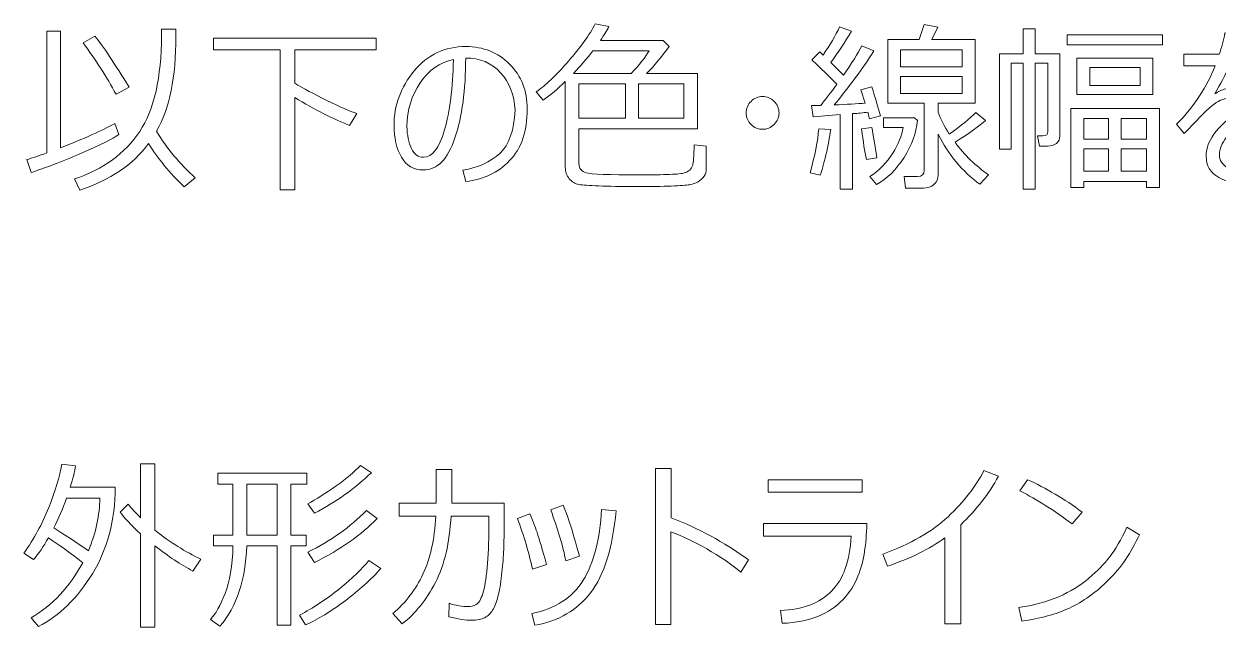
# Model space of a CAD drawing. Extents: x 0 to 812, y 0 to 300.
# Drawn here: x 605.05 to 637.84, y 261.74 to 278.29 of the extents above; entities that cross this region are included whole.
import ezdxf

# ---------------------------------------------------------------- set-up
doc = ezdxf.new("R2010")
doc.units = 0
doc.header["$MEASUREMENT"] = 0
doc.layers.add('TEMPLATE', color=216, linetype='CONTINUOUS', true_color=0x4c004c)

# ---------------------------------------------------------------- blocks, each defined once
blk = doc.blocks.new('block 3')
at = {"layer": 'TEMPLATE', "color": 214, "lineweight": 9, "true_color": 0x7f007f}
for points in [[(633.689, -22.28), (633.689, -22.007), (636.311, -22.007), (636.311, -22.28), (633.689, -22.28)], [(629.114, -22.888), (630.81, -22.888), (630.81, -22.415), (629.114, -22.415), (629.114, -22.888)], [(633.955, -23.648), (633.955, -22.649), (636.04, -22.649), (636.04, -23.648), (633.955, -23.648)], [(635.693, -22.903), (634.316, -22.903), (634.316, -23.399), (635.693, -23.399), (635.693, -22.903)], [(630.81, -23.149), (629.114, -23.149), (629.114, -23.613), (630.81, -23.613), (630.81, -23.149)], [(621.567, -24.292), (621.567, -23.35), (620.29, -23.35), (620.29, -24.292), (621.567, -24.292)], [(621.924, -23.35), (621.924, -24.292), (623.164, -24.292), (623.164, -23.35), (621.924, -23.35)], [(635.866, -26.03), (634.153, -26.03), (634.153, -26.194), (633.796, -26.194), (633.796, -24.031), (636.23, -24.031), (636.23, -26.194), (635.866, -26.194), (635.866, -26.03)], [(634.826, -24.302), (634.153, -24.302), (634.153, -24.866), (634.826, -24.866), (634.826, -24.302)], [(635.866, -24.866), (635.866, -24.302), (635.178, -24.302), (635.178, -24.866), (635.866, -24.866)], [(634.153, -25.75), (634.826, -25.75), (634.826, -25.132), (634.153, -25.132), (634.153, -25.75)], [(635.178, -25.75), (635.866, -25.75), (635.866, -25.132), (635.178, -25.132), (635.178, -25.75)]]:
    blk.add_lwpolyline(points, dxfattribs=at)
at = {"layer": 'TEMPLATE', "color": 5, "lineweight": 9, "true_color": 0x0000ff}
for points in [[(611.174, -34.337), (611.174, -35.735), (612, -35.735), (612, -34.337), (611.174, -34.337)], [(628.064, -34.556), (625.483, -34.556), (625.483, -34.214), (628.064, -34.214), (628.064, -34.556)]]:
    blk.add_lwpolyline(points, dxfattribs=at)
at = {"layer": 'TEMPLATE', "color": 214, "lineweight": 9, "true_color": 0x7f007f}
for points, knots in [([(605.252, -25.784), (605.252, -25.784), (605.134, -25.432), (605.134, -25.432), (605.283, -25.388), (605.465, -25.327), (605.681, -25.249), (605.681, -25.249), (605.681, -21.904), (605.681, -21.904), (605.681, -21.904), (606.057, -21.904), (606.057, -21.904), (606.057, -21.904), (606.057, -25.108), (606.057, -25.108), (606.695, -24.859), (607.193, -24.636), (607.552, -24.439), (607.552, -24.439), (607.654, -24.744), (607.654, -24.744), (607.498, -24.856), (607.149, -25.029), (606.608, -25.264), (606.067, -25.498), (605.614, -25.671), (605.252, -25.784)], [0, 0, 0, 0, 1, 1, 1, 2, 2, 2, 3, 3, 3, 4, 4, 4, 5, 5, 5, 6, 6, 6, 7, 7, 7, 8, 8, 8, 9, 9, 9, 9]), ([(609.448, -26.182), (609.048, -25.789), (608.723, -25.392), (608.474, -24.99), (608.043, -25.573), (607.415, -25.998), (606.589, -26.265), (606.589, -26.265), (606.44, -25.962), (606.44, -25.962), (607.235, -25.697), (607.831, -25.263), (608.23, -24.661), (608.629, -24.059), (608.828, -23.18), (608.828, -22.024), (608.828, -22.024), (608.828, -21.853), (608.828, -21.853), (608.828, -21.853), (609.226, -21.853), (609.226, -21.853), (609.226, -21.853), (609.226, -22.046), (609.226, -22.046), (609.226, -23.163), (609.048, -24.031), (608.692, -24.651), (608.976, -25.125), (609.331, -25.55), (609.756, -25.928), (609.756, -25.928), (609.448, -26.182), (609.448, -26.182)], [0, 0, 0, 0, 1, 1, 1, 2, 2, 2, 3, 3, 3, 4, 4, 4, 5, 5, 5, 6, 6, 6, 7, 7, 7, 8, 8, 8, 9, 9, 9, 10, 10, 10, 11, 11, 11, 11]), ([(619.915, -23.291), (619.706, -23.491), (619.504, -23.662), (619.307, -23.804), (619.307, -23.804), (619.114, -23.574), (619.114, -23.574), (619.369, -23.395), (619.665, -23.115), (620, -22.732), (620.335, -22.35), (620.58, -22.008), (620.735, -21.707), (620.735, -21.707), (621.113, -21.777), (621.113, -21.777), (621.053, -21.891), (620.975, -22.019), (620.879, -22.161), (620.879, -22.161), (622.602, -22.161), (622.602, -22.161), (622.602, -22.161), (622.766, -22.324), (622.766, -22.324), (622.563, -22.608), (622.357, -22.854), (622.148, -23.064), (622.148, -23.064), (623.54, -23.064), (623.54, -23.064), (623.54, -23.064), (623.54, -24.583), (623.54, -24.583), (623.54, -24.583), (620.29, -24.583), (620.29, -24.583), (620.29, -24.583), (620.29, -25.537), (620.29, -25.537), (620.29, -25.671), (620.356, -25.756), (620.488, -25.794), (620.62, -25.831), (621.109, -25.85), (621.955, -25.85), (622.296, -25.85), (622.57, -25.846), (622.778, -25.838), (622.987, -25.829), (623.121, -25.816), (623.181, -25.797), (623.241, -25.779), (623.29, -25.752), (623.329, -25.717), (623.367, -25.682), (623.395, -25.636), (623.412, -25.579), (623.429, -25.522), (623.443, -25.338), (623.454, -25.027), (623.454, -25.027), (623.784, -25.064), (623.784, -25.064), (623.784, -25.064), (623.784, -25.684), (623.784, -25.684), (623.784, -25.759), (623.764, -25.827), (623.724, -25.888), (623.684, -25.949), (623.631, -25.999), (623.563, -26.039), (623.495, -26.079), (623.417, -26.106), (623.328, -26.121), (623.238, -26.135), (623.07, -26.147), (622.825, -26.156), (622.579, -26.165), (622.262, -26.17), (621.875, -26.17), (621.444, -26.17), (621.096, -26.164), (620.831, -26.154), (620.567, -26.143), (620.385, -26.13), (620.284, -26.113), (620.184, -26.097), (620.098, -26.044), (620.024, -25.955), (619.951, -25.865), (619.915, -25.76), (619.915, -25.64), (619.915, -25.64), (619.915, -23.291), (619.915, -23.291)], [0, 0, 0, 0, 1, 1, 1, 2, 2, 2, 3, 3, 3, 4, 4, 4, 5, 5, 5, 6, 6, 6, 7, 7, 7, 8, 8, 8, 9, 9, 9, 10, 10, 10, 11, 11, 11, 12, 12, 12, 13, 13, 13, 14, 14, 14, 15, 15, 15, 16, 16, 16, 17, 17, 17, 18, 18, 18, 19, 19, 19, 20, 20, 20, 21, 21, 21, 22, 22, 22, 23, 23, 23, 24, 24, 24, 25, 25, 25, 26, 26, 26, 27, 27, 27, 28, 28, 28, 29, 29, 29, 30, 30, 30, 31, 31, 31, 32, 32, 32, 32]), ([(627.456, -26.245), (627.456, -26.245), (627.456, -24.197), (627.456, -24.197), (627.456, -24.197), (626.716, -24.256), (626.716, -24.256), (626.716, -24.256), (626.67, -23.95), (626.67, -23.95), (626.67, -23.95), (626.928, -23.943), (626.928, -23.943), (627.052, -23.79), (627.2, -23.596), (627.37, -23.362), (627.291, -23.281), (627.062, -23.057), (626.685, -22.691), (626.685, -22.691), (626.899, -22.476), (626.899, -22.476), (626.899, -22.476), (626.989, -22.561), (626.989, -22.561), (627.185, -22.283), (627.336, -22.025), (627.444, -21.787), (627.444, -21.787), (627.771, -21.904), (627.771, -21.904), (627.595, -22.206), (627.405, -22.493), (627.2, -22.766), (627.2, -22.766), (627.549, -23.115), (627.549, -23.115), (627.783, -22.78), (627.951, -22.511), (628.052, -22.307), (628.052, -22.307), (628.384, -22.446), (628.384, -22.446), (628.079, -22.928), (627.717, -23.423), (627.297, -23.931), (627.645, -23.916), (627.928, -23.9), (628.144, -23.882), (628.144, -23.882), (628.032, -23.516), (628.032, -23.516), (628.032, -23.516), (628.328, -23.435), (628.328, -23.435), (628.422, -23.728), (628.502, -23.994), (628.567, -24.231), (628.567, -24.231), (628.267, -24.312), (628.267, -24.312), (628.26, -24.281), (628.244, -24.221), (628.218, -24.131), (628.092, -24.146), (627.954, -24.159), (627.803, -24.17), (627.803, -24.17), (627.803, -26.245), (627.803, -26.245), (627.803, -26.245), (627.456, -26.245), (627.456, -26.245)], [0, 0, 0, 0, 1, 1, 1, 2, 2, 2, 3, 3, 3, 4, 4, 4, 5, 5, 5, 6, 6, 6, 7, 7, 7, 8, 8, 8, 9, 9, 9, 10, 10, 10, 11, 11, 11, 12, 12, 12, 13, 13, 13, 14, 14, 14, 15, 15, 15, 16, 16, 16, 17, 17, 17, 18, 18, 18, 19, 19, 19, 20, 20, 20, 21, 21, 21, 22, 22, 22, 23, 23, 23, 24, 24, 24, 24]), ([(629.751, -26.214), (629.751, -26.214), (629.255, -26.214), (629.255, -26.214), (629.255, -26.214), (629.219, -25.894), (629.219, -25.894), (629.219, -25.894), (629.587, -25.894), (629.587, -25.894), (629.709, -25.894), (629.77, -25.839), (629.77, -25.73), (629.77, -25.73), (629.77, -23.879), (629.77, -23.879), (629.77, -23.879), (628.772, -23.879), (628.772, -23.879), (628.772, -23.879), (628.772, -22.139), (628.772, -22.139), (628.772, -22.139), (629.631, -22.139), (629.631, -22.139), (629.631, -22.139), (629.77, -21.721), (629.77, -21.721), (629.77, -21.721), (630.141, -21.797), (630.141, -21.797), (630.141, -21.797), (629.973, -22.139), (629.973, -22.139), (629.973, -22.139), (631.167, -22.139), (631.167, -22.139), (631.167, -22.139), (631.167, -23.879), (631.167, -23.879), (631.167, -23.879), (630.149, -23.879), (630.149, -23.879), (630.149, -23.879), (630.149, -24.133), (630.149, -24.133), (630.214, -24.321), (630.316, -24.52), (630.454, -24.732), (630.778, -24.504), (631.023, -24.306), (631.189, -24.138), (631.189, -24.138), (631.448, -24.358), (631.448, -24.358), (631.288, -24.504), (631.01, -24.704), (630.613, -24.956), (630.878, -25.308), (631.186, -25.606), (631.536, -25.852), (631.536, -25.852), (631.296, -26.106), (631.296, -26.106), (630.808, -25.75), (630.426, -25.291), (630.149, -24.729), (630.149, -24.729), (630.149, -25.857), (630.149, -25.857), (630.149, -25.961), (630.11, -26.047), (630.034, -26.113), (629.957, -26.18), (629.863, -26.214), (629.751, -26.214)], [0, 0, 0, 0, 1, 1, 1, 2, 2, 2, 3, 3, 3, 4, 4, 4, 5, 5, 5, 6, 6, 6, 7, 7, 7, 8, 8, 8, 9, 9, 9, 10, 10, 10, 11, 11, 11, 12, 12, 12, 13, 13, 13, 14, 14, 14, 15, 15, 15, 16, 16, 16, 17, 17, 17, 18, 18, 18, 19, 19, 19, 20, 20, 20, 21, 21, 21, 22, 22, 22, 23, 23, 23, 24, 24, 24, 25, 25, 25, 25]), ([(632.48, -26.238), (632.48, -26.238), (632.48, -22.781), (632.48, -22.781), (632.48, -22.781), (632.153, -22.781), (632.153, -22.781), (632.153, -22.781), (632.153, -25.147), (632.153, -25.147), (632.153, -25.147), (631.833, -25.147), (631.833, -25.147), (631.833, -25.147), (631.833, -22.527), (631.833, -22.527), (631.833, -22.527), (632.48, -22.527), (632.48, -22.527), (632.48, -22.527), (632.48, -21.838), (632.48, -21.838), (632.48, -21.838), (632.817, -21.838), (632.817, -21.838), (632.817, -21.838), (632.817, -22.527), (632.817, -22.527), (632.817, -22.527), (633.491, -22.527), (633.491, -22.527), (633.491, -22.527), (633.491, -24.785), (633.491, -24.785), (633.491, -24.868), (633.46, -24.935), (633.397, -24.986), (633.334, -25.036), (633.253, -25.061), (633.154, -25.061), (633.154, -25.061), (632.93, -25.061), (632.93, -25.061), (632.93, -25.061), (632.873, -24.78), (632.873, -24.78), (632.873, -24.78), (633.027, -24.78), (633.027, -24.78), (633.118, -24.78), (633.164, -24.741), (633.164, -24.663), (633.164, -24.663), (633.164, -22.781), (633.164, -22.781), (633.164, -22.781), (632.817, -22.781), (632.817, -22.781), (632.817, -22.781), (632.817, -26.238), (632.817, -26.238), (632.817, -26.238), (632.48, -26.238), (632.48, -26.238)], [0, 0, 0, 0, 1, 1, 1, 2, 2, 2, 3, 3, 3, 4, 4, 4, 5, 5, 5, 6, 6, 6, 7, 7, 7, 8, 8, 8, 9, 9, 9, 10, 10, 10, 11, 11, 11, 12, 12, 12, 13, 13, 13, 14, 14, 14, 15, 15, 15, 16, 16, 16, 17, 17, 17, 18, 18, 18, 19, 19, 19, 20, 20, 20, 21, 21, 21, 21]), ([(639.021, -25.315), (639.021, -25.315), (638.659, -25.315), (638.659, -25.315), (638.659, -25.315), (638.659, -24.514), (638.659, -24.514), (638.659, -24.436), (638.657, -24.364), (638.652, -24.297), (638.131, -24.657), (637.871, -24.99), (637.871, -25.296), (637.871, -25.449), (637.95, -25.57), (638.11, -25.661), (638.269, -25.751), (638.513, -25.796), (638.84, -25.796), (639.235, -25.796), (639.624, -25.766), (640.004, -25.706), (640.004, -25.706), (640.029, -26.06), (640.029, -26.06), (639.642, -26.105), (639.316, -26.128), (639.052, -26.128), (638.481, -26.128), (638.081, -26.06), (637.851, -25.923), (637.622, -25.786), (637.507, -25.591), (637.507, -25.337), (637.505, -25.106), (637.598, -24.878), (637.784, -24.652), (637.97, -24.427), (638.247, -24.195), (638.613, -23.958), (638.566, -23.805), (638.467, -23.728), (638.318, -23.728), (638.122, -23.728), (637.961, -23.764), (637.833, -23.834), (637.705, -23.905), (637.507, -24.083), (637.238, -24.368), (637.238, -24.368), (636.907, -24.71), (636.907, -24.71), (636.907, -24.71), (636.696, -24.461), (636.696, -24.461), (637.188, -23.959), (637.539, -23.425), (637.751, -22.859), (637.751, -22.859), (636.892, -22.859), (636.892, -22.859), (636.892, -22.859), (636.892, -22.542), (636.892, -22.542), (636.892, -22.542), (637.866, -22.542), (637.866, -22.542), (637.934, -22.348), (637.986, -22.153), (638.02, -21.956), (638.02, -21.956), (638.415, -21.99), (638.415, -21.99), (638.378, -22.177), (638.326, -22.361), (638.259, -22.542), (638.259, -22.542), (639.609, -22.542), (639.609, -22.542), (639.609, -22.542), (639.609, -22.859), (639.609, -22.859), (639.609, -22.859), (638.144, -22.859), (638.144, -22.859), (638.037, -23.103), (637.902, -23.359), (637.741, -23.626), (637.839, -23.564), (637.94, -23.518), (638.044, -23.489), (638.148, -23.46), (638.251, -23.445), (638.352, -23.445), (638.667, -23.445), (638.859, -23.566), (638.925, -23.809), (638.925, -23.809), (639.973, -23.245), (639.973, -23.245), (639.973, -23.245), (640.134, -23.574), (640.134, -23.574), (639.86, -23.685), (639.481, -23.868), (638.996, -24.124), (639.012, -24.239), (639.021, -24.39), (639.021, -24.575), (639.021, -24.575), (639.021, -25.315), (639.021, -25.315)], [0, 0, 0, 0, 1, 1, 1, 2, 2, 2, 3, 3, 3, 4, 4, 4, 5, 5, 5, 6, 6, 6, 7, 7, 7, 8, 8, 8, 9, 9, 9, 10, 10, 10, 11, 11, 11, 12, 12, 12, 13, 13, 13, 14, 14, 14, 15, 15, 15, 16, 16, 16, 17, 17, 17, 18, 18, 18, 19, 19, 19, 20, 20, 20, 21, 21, 21, 22, 22, 22, 23, 23, 23, 24, 24, 24, 25, 25, 25, 26, 26, 26, 27, 27, 27, 28, 28, 28, 29, 29, 29, 30, 30, 30, 31, 31, 31, 32, 32, 32, 33, 33, 33, 34, 34, 34, 35, 35, 35, 36, 36, 36, 37, 37, 37, 37]), ([(607.583, -23.638), (607.323, -23.161), (607.02, -22.691), (606.675, -22.229), (606.675, -22.229), (607.002, -22.041), (607.002, -22.041), (607.22, -22.316), (607.534, -22.783), (607.944, -23.443), (607.944, -23.443), (607.583, -23.638), (607.583, -23.638)], [0, 0, 0, 0, 1, 1, 1, 2, 2, 2, 3, 3, 3, 4, 4, 4, 4]), ([(612.087, -26.262), (612.087, -26.262), (612.087, -22.422), (612.087, -22.422), (612.087, -22.422), (610.261, -22.422), (610.261, -22.422), (610.261, -22.422), (610.261, -22.1), (610.261, -22.1), (610.261, -22.1), (614.719, -22.1), (614.719, -22.1), (614.719, -22.1), (614.719, -22.422), (614.719, -22.422), (614.719, -22.422), (612.485, -22.422), (612.485, -22.422), (612.485, -22.422), (612.485, -23.33), (612.485, -23.33), (612.721, -23.475), (613.017, -23.635), (613.372, -23.809), (613.726, -23.983), (613.999, -24.103), (614.19, -24.17), (614.19, -24.17), (613.994, -24.497), (613.994, -24.497), (613.55, -24.318), (613.047, -24.062), (612.485, -23.728), (612.485, -23.728), (612.485, -26.262), (612.485, -26.262), (612.485, -26.262), (612.087, -26.262), (612.087, -26.262)], [0, 0, 0, 0, 1, 1, 1, 2, 2, 2, 3, 3, 3, 4, 4, 4, 5, 5, 5, 6, 6, 6, 7, 7, 7, 8, 8, 8, 9, 9, 9, 10, 10, 10, 11, 11, 11, 12, 12, 12, 13, 13, 13, 13]), ([(617.182, -26.03), (617.182, -26.03), (617.102, -25.718), (617.102, -25.718), (617.519, -25.651), (617.856, -25.498), (618.115, -25.259), (618.374, -25.02), (618.514, -24.624), (618.535, -24.072), (618.519, -23.659), (618.386, -23.317), (618.137, -23.046), (617.888, -22.775), (617.569, -22.641), (617.18, -22.644), (617.18, -23.52), (617.082, -24.251), (616.886, -24.837), (616.69, -25.423), (616.401, -25.715), (616.02, -25.715), (615.752, -25.715), (615.55, -25.598), (615.415, -25.363), (615.28, -25.127), (615.212, -24.841), (615.212, -24.502), (615.212, -23.944), (615.397, -23.442), (615.766, -22.997), (616.136, -22.552), (616.609, -22.329), (617.185, -22.329), (617.665, -22.329), (618.066, -22.49), (618.387, -22.813), (618.709, -23.135), (618.869, -23.544), (618.869, -24.041), (618.869, -24.653), (618.709, -25.125), (618.387, -25.457), (618.066, -25.789), (617.664, -25.98), (617.182, -26.03)], [0, 0, 0, 0, 1, 1, 1, 2, 2, 2, 3, 3, 3, 4, 4, 4, 5, 5, 5, 6, 6, 6, 7, 7, 7, 8, 8, 8, 9, 9, 9, 10, 10, 10, 11, 11, 11, 12, 12, 12, 13, 13, 13, 14, 14, 14, 15, 15, 15, 15]), ([(620.674, -22.442), (620.508, -22.656), (620.329, -22.864), (620.139, -23.064), (620.139, -23.064), (621.724, -23.064), (621.724, -23.064), (621.953, -22.825), (622.117, -22.619), (622.214, -22.446), (622.214, -22.446), (620.674, -22.442), (620.674, -22.442)], [0, 0, 0, 0, 1, 1, 1, 2, 2, 2, 3, 3, 3, 4, 4, 4, 4]), ([(616.843, -22.686), (616.47, -22.761), (616.166, -22.973), (615.93, -23.324), (615.694, -23.675), (615.573, -24.074), (615.566, -24.522), (615.573, -24.759), (615.615, -24.961), (615.693, -25.126), (615.771, -25.291), (615.88, -25.37), (616.02, -25.364), (616.261, -25.37), (616.454, -25.121), (616.6, -24.616), (616.746, -24.11), (616.827, -23.467), (616.843, -22.686)], [0, 0, 0, 0, 1, 1, 1, 2, 2, 2, 3, 3, 3, 4, 4, 4, 5, 5, 5, 6, 6, 6, 6]), ([(624.882, -24.15), (624.882, -24.027), (624.927, -23.921), (625.014, -23.833), (625.102, -23.745), (625.208, -23.701), (625.332, -23.701), (625.455, -23.701), (625.561, -23.745), (625.649, -23.833), (625.737, -23.921), (625.781, -24.027), (625.781, -24.15), (625.781, -24.274), (625.737, -24.38), (625.649, -24.468), (625.561, -24.556), (625.455, -24.6), (625.332, -24.6), (625.208, -24.6), (625.102, -24.556), (625.014, -24.468), (624.927, -24.38), (624.882, -24.274), (624.882, -24.15)], [0, 0, 0, 0, 1, 1, 1, 2, 2, 2, 3, 3, 3, 4, 4, 4, 5, 5, 5, 6, 6, 6, 7, 7, 7, 8, 8, 8, 8]), ([(626.909, -25.857), (626.909, -25.857), (626.633, -25.791), (626.633, -25.791), (626.767, -25.327), (626.846, -24.924), (626.872, -24.583), (626.872, -24.583), (627.2, -24.607), (627.2, -24.607), (627.172, -24.812), (627.128, -25.043), (627.068, -25.3), (627.007, -25.558), (626.955, -25.743), (626.909, -25.857)], [0, 0, 0, 0, 1, 1, 1, 2, 2, 2, 3, 3, 3, 4, 4, 4, 5, 5, 5, 5]), ([(628.179, -25.425), (628.136, -25.218), (628.092, -24.939), (628.047, -24.587), (628.047, -24.587), (628.332, -24.546), (628.332, -24.546), (628.365, -24.758), (628.411, -25.035), (628.469, -25.379), (628.469, -25.379), (628.179, -25.425), (628.179, -25.425)], [0, 0, 0, 0, 1, 1, 1, 2, 2, 2, 3, 3, 3, 4, 4, 4, 4]), ([(628.459, -26.113), (628.459, -26.113), (628.276, -25.899), (628.276, -25.899), (628.54, -25.72), (628.75, -25.506), (628.905, -25.257), (629.06, -25.007), (629.155, -24.771), (629.19, -24.546), (629.19, -24.546), (628.647, -24.546), (628.647, -24.546), (628.647, -24.546), (628.647, -24.282), (628.647, -24.282), (628.647, -24.282), (629.504, -24.282), (629.504, -24.282), (629.504, -24.282), (629.582, -24.358), (629.582, -24.358), (629.548, -24.698), (629.425, -25.036), (629.213, -25.371), (629, -25.707), (628.749, -25.954), (628.459, -26.113)], [0, 0, 0, 0, 1, 1, 1, 2, 2, 2, 3, 3, 3, 4, 4, 4, 5, 5, 5, 6, 6, 6, 7, 7, 7, 8, 8, 8, 9, 9, 9, 9])]:
    blk.add_open_spline(points, degree=3, knots=knots, dxfattribs=at)
at = {"layer": 'TEMPLATE', "color": 5, "lineweight": 9, "true_color": 0x0000ff}
for points, knots in [([(605.449, -38.245), (605.449, -38.245), (605.247, -38.004), (605.247, -38.004), (605.833, -37.668), (606.306, -37.164), (606.668, -36.492), (606.313, -36.216), (605.998, -35.988), (605.725, -35.811), (605.592, -36.044), (605.454, -36.243), (605.313, -36.409), (605.313, -36.409), (605.051, -36.229), (605.051, -36.229), (605.328, -35.843), (605.555, -35.425), (605.734, -34.976), (605.912, -34.527), (606.032, -34.132), (606.094, -33.792), (606.094, -33.792), (606.47, -33.834), (606.47, -33.834), (606.449, -33.985), (606.401, -34.18), (606.326, -34.42), (606.326, -34.42), (607.561, -34.42), (607.561, -34.42), (607.555, -35.331), (607.345, -36.123), (606.932, -36.796), (606.52, -37.469), (606.025, -37.952), (605.449, -38.245)], [0, 0, 0, 0, 1, 1, 1, 2, 2, 2, 3, 3, 3, 4, 4, 4, 5, 5, 5, 6, 6, 6, 7, 7, 7, 8, 8, 8, 9, 9, 9, 10, 10, 10, 11, 11, 11, 12, 12, 12, 12]), ([(608.254, -38.26), (608.254, -38.26), (608.254, -35.699), (608.254, -35.699), (607.981, -35.451), (607.795, -35.253), (607.696, -35.103), (607.696, -35.103), (607.913, -34.883), (607.913, -34.883), (608.014, -35.009), (608.128, -35.133), (608.254, -35.257), (608.254, -35.257), (608.254, -33.782), (608.254, -33.782), (608.254, -33.782), (608.647, -33.782), (608.647, -33.782), (608.647, -33.782), (608.647, -35.599), (608.647, -35.599), (609.066, -35.931), (609.487, -36.197), (609.912, -36.397), (609.912, -36.397), (609.692, -36.724), (609.692, -36.724), (609.359, -36.547), (609.011, -36.315), (608.647, -36.028), (608.647, -36.028), (608.647, -38.26), (608.647, -38.26), (608.647, -38.26), (608.254, -38.26), (608.254, -38.26)], [0, 0, 0, 0, 1, 1, 1, 2, 2, 2, 3, 3, 3, 4, 4, 4, 5, 5, 5, 6, 6, 6, 7, 7, 7, 8, 8, 8, 9, 9, 9, 10, 10, 10, 11, 11, 11, 12, 12, 12, 12]), ([(610.434, -38.238), (610.434, -38.238), (610.173, -38.05), (610.173, -38.05), (610.31, -37.903), (610.444, -37.667), (610.575, -37.341), (610.706, -37.014), (610.778, -36.578), (610.791, -36.031), (610.791, -36.031), (610.261, -36.031), (610.261, -36.031), (610.261, -36.031), (610.261, -35.735), (610.261, -35.735), (610.261, -35.735), (610.791, -35.735), (610.791, -35.735), (610.791, -35.735), (610.791, -34.337), (610.791, -34.337), (610.791, -34.337), (610.378, -34.337), (610.378, -34.337), (610.378, -34.337), (610.378, -34.036), (610.378, -34.036), (610.378, -34.036), (612.822, -34.036), (612.822, -34.036), (612.822, -34.036), (612.822, -34.337), (612.822, -34.337), (612.822, -34.337), (612.383, -34.337), (612.383, -34.337), (612.383, -34.337), (612.383, -35.735), (612.383, -35.735), (612.383, -35.735), (612.8, -35.735), (612.8, -35.735), (612.8, -35.735), (612.8, -36.031), (612.8, -36.031), (612.8, -36.031), (612.383, -36.031), (612.383, -36.031), (612.383, -36.031), (612.383, -38.209), (612.383, -38.209), (612.383, -38.209), (612, -38.209), (612, -38.209), (612, -38.209), (612, -36.031), (612, -36.031), (612, -36.031), (611.169, -36.031), (611.169, -36.031), (611.14, -36.955), (610.895, -37.691), (610.434, -38.238)], [0, 0, 0, 0, 1, 1, 1, 2, 2, 2, 3, 3, 3, 4, 4, 4, 5, 5, 5, 6, 6, 6, 7, 7, 7, 8, 8, 8, 9, 9, 9, 10, 10, 10, 11, 11, 11, 12, 12, 12, 13, 13, 13, 14, 14, 14, 15, 15, 15, 16, 16, 16, 17, 17, 17, 18, 18, 18, 19, 19, 19, 20, 20, 20, 21, 21, 21, 21]), ([(613.03, -35.132), (613.03, -35.132), (612.842, -34.879), (612.842, -34.879), (613.08, -34.752), (613.341, -34.586), (613.626, -34.383), (613.91, -34.179), (614.132, -33.994), (614.289, -33.826), (614.289, -33.826), (614.59, -34.022), (614.59, -34.022), (614.144, -34.456), (613.624, -34.826), (613.03, -35.132)], [0, 0, 0, 0, 1, 1, 1, 2, 2, 2, 3, 3, 3, 4, 4, 4, 5, 5, 5, 5]), ([(616.797, -33.931), (616.797, -33.931), (616.797, -34.861), (616.797, -34.861), (616.797, -34.861), (618.237, -34.861), (618.237, -34.861), (618.237, -34.861), (618.237, -35.049), (618.237, -35.049), (618.237, -35.616), (618.231, -36), (618.22, -36.201), (618.209, -36.402), (618.191, -36.614), (618.166, -36.839), (618.142, -37.064), (618.109, -37.257), (618.066, -37.419), (618.024, -37.581), (617.975, -37.707), (617.919, -37.796), (617.862, -37.886), (617.79, -37.954), (617.703, -38.001), (617.615, -38.048), (617.494, -38.072), (617.341, -38.072), (617.177, -38.072), (616.968, -38.04), (616.716, -37.977), (616.716, -37.977), (616.723, -37.606), (616.723, -37.606), (616.912, -37.666), (617.088, -37.696), (617.251, -37.696), (617.326, -37.696), (617.398, -37.677), (617.467, -37.64), (617.536, -37.602), (617.597, -37.503), (617.649, -37.342), (617.701, -37.181), (617.741, -36.943), (617.771, -36.628), (617.8, -36.313), (617.815, -35.945), (617.815, -35.523), (617.815, -35.523), (617.812, -35.211), (617.812, -35.211), (617.812, -35.211), (616.777, -35.211), (616.777, -35.211), (616.74, -35.95), (616.597, -36.557), (616.35, -37.033), (616.103, -37.509), (615.798, -37.888), (615.437, -38.17), (615.437, -38.17), (615.176, -37.891), (615.176, -37.891), (615.532, -37.588), (615.809, -37.228), (616.008, -36.808), (616.207, -36.389), (616.324, -35.857), (616.36, -35.211), (616.36, -35.211), (615.356, -35.211), (615.356, -35.211), (615.356, -35.211), (615.356, -34.861), (615.356, -34.861), (615.356, -34.861), (616.367, -34.861), (616.367, -34.861), (616.367, -34.861), (616.367, -33.931), (616.367, -33.931), (616.367, -33.931), (616.797, -33.931), (616.797, -33.931)], [0, 0, 0, 0, 1, 1, 1, 2, 2, 2, 3, 3, 3, 4, 4, 4, 5, 5, 5, 6, 6, 6, 7, 7, 7, 8, 8, 8, 9, 9, 9, 10, 10, 10, 11, 11, 11, 12, 12, 12, 13, 13, 13, 14, 14, 14, 15, 15, 15, 16, 16, 16, 17, 17, 17, 18, 18, 18, 19, 19, 19, 20, 20, 20, 21, 21, 21, 22, 22, 22, 23, 23, 23, 24, 24, 24, 25, 25, 25, 26, 26, 26, 27, 27, 27, 28, 28, 28, 28]), ([(624.941, -36.417), (624.941, -36.417), (624.736, -36.756), (624.736, -36.756), (624.466, -36.53), (624.154, -36.316), (623.8, -36.114), (623.446, -35.912), (623.117, -35.756), (622.813, -35.645), (622.813, -35.645), (622.813, -38.187), (622.813, -38.187), (622.813, -38.187), (622.39, -38.187), (622.39, -38.187), (622.39, -38.187), (622.39, -33.912), (622.39, -33.912), (622.39, -33.912), (622.817, -33.912), (622.817, -33.912), (622.817, -33.912), (622.817, -35.262), (622.817, -35.262), (623.556, -35.54), (624.264, -35.925), (624.941, -36.417)], [0, 0, 0, 0, 1, 1, 1, 2, 2, 2, 3, 3, 3, 4, 4, 4, 5, 5, 5, 6, 6, 6, 7, 7, 7, 8, 8, 8, 9, 9, 9, 9]), ([(630.771, -38.17), (630.771, -38.17), (630.337, -38.17), (630.337, -38.17), (630.337, -38.17), (630.337, -35.811), (630.337, -35.811), (629.914, -36.114), (629.388, -36.374), (628.76, -36.59), (628.76, -36.59), (628.63, -36.256), (628.63, -36.256), (629.387, -35.984), (629.984, -35.643), (630.421, -35.232), (630.858, -34.822), (631.187, -34.398), (631.406, -33.961), (631.406, -33.961), (631.807, -34.117), (631.807, -34.117), (631.54, -34.605), (631.195, -35.049), (630.771, -35.45), (630.771, -35.45), (630.771, -38.17), (630.771, -38.17)], [0, 0, 0, 0, 1, 1, 1, 2, 2, 2, 3, 3, 3, 4, 4, 4, 5, 5, 5, 6, 6, 6, 7, 7, 7, 8, 8, 8, 9, 9, 9, 9]), ([(634.106, -35.106), (634.106, -35.106), (633.83, -35.425), (633.83, -35.425), (633.35, -35.067), (632.871, -34.765), (632.392, -34.52), (632.392, -34.52), (632.603, -34.214), (632.603, -34.214), (633.11, -34.442), (633.612, -34.739), (634.106, -35.106)], [0, 0, 0, 0, 1, 1, 1, 2, 2, 2, 3, 3, 3, 4, 4, 4, 4]), ([(606.824, -36.165), (607.031, -35.659), (607.134, -35.179), (607.134, -34.725), (607.134, -34.725), (606.223, -34.725), (606.223, -34.725), (606.119, -35.011), (606.002, -35.283), (605.872, -35.54), (606.161, -35.718), (606.479, -35.926), (606.824, -36.165)], [0, 0, 0, 0, 1, 1, 1, 2, 2, 2, 3, 3, 3, 4, 4, 4, 4]), ([(613.03, -36.485), (613.03, -36.485), (612.851, -36.199), (612.851, -36.199), (613.472, -35.897), (614.007, -35.516), (614.458, -35.057), (614.458, -35.057), (614.748, -35.276), (614.748, -35.276), (614.314, -35.731), (613.741, -36.133), (613.03, -36.485)], [0, 0, 0, 0, 1, 1, 1, 2, 2, 2, 3, 3, 3, 4, 4, 4, 4]), ([(621.309, -35.066), (621.216, -36.082), (620.984, -36.831), (620.613, -37.313), (620.242, -37.794), (619.731, -38.094), (619.08, -38.211), (619.08, -38.211), (618.996, -37.886), (618.996, -37.886), (619.641, -37.753), (620.11, -37.449), (620.404, -36.976), (620.698, -36.502), (620.866, -35.853), (620.908, -35.03), (620.908, -35.03), (621.309, -35.066), (621.309, -35.066)], [0, 0, 0, 0, 1, 1, 1, 2, 2, 2, 3, 3, 3, 4, 4, 4, 5, 5, 5, 6, 6, 6, 6]), ([(620.305, -36.312), (620.305, -36.312), (619.929, -36.441), (619.929, -36.441), (619.851, -36.044), (619.713, -35.578), (619.514, -35.045), (619.514, -35.045), (619.856, -34.91), (619.856, -34.91), (619.986, -35.25), (620.068, -35.479), (620.1, -35.598), (620.133, -35.715), (620.201, -35.954), (620.305, -36.312)], [0, 0, 0, 0, 1, 1, 1, 2, 2, 2, 3, 3, 3, 4, 4, 4, 5, 5, 5, 5]), ([(619.402, -36.546), (619.402, -36.546), (619.011, -36.67), (619.011, -36.67), (618.915, -36.218), (618.778, -35.753), (618.599, -35.276), (618.599, -35.276), (618.938, -35.149), (618.938, -35.149), (619.041, -35.394), (619.113, -35.58), (619.155, -35.709), (619.197, -35.837), (619.28, -36.116), (619.402, -36.546)], [0, 0, 0, 0, 1, 1, 1, 2, 2, 2, 3, 3, 3, 4, 4, 4, 5, 5, 5, 5]), ([(628.196, -35.421), (628.183, -35.713), (628.161, -35.969), (628.131, -36.188), (628.101, -36.407), (628.04, -36.632), (627.949, -36.863), (627.858, -37.095), (627.72, -37.309), (627.535, -37.507), (627.351, -37.705), (627.121, -37.858), (626.845, -37.968), (626.571, -38.078), (626.246, -38.14), (625.872, -38.155), (625.872, -38.155), (625.823, -37.801), (625.823, -37.801), (626.425, -37.78), (626.89, -37.604), (627.219, -37.275), (627.548, -36.945), (627.729, -36.442), (627.764, -35.765), (627.764, -35.765), (625.354, -35.765), (625.354, -35.765), (625.354, -35.765), (625.354, -35.421), (625.354, -35.421), (625.354, -35.421), (628.196, -35.421), (628.196, -35.421)], [0, 0, 0, 0, 1, 1, 1, 2, 2, 2, 3, 3, 3, 4, 4, 4, 5, 5, 5, 6, 6, 6, 7, 7, 7, 8, 8, 8, 9, 9, 9, 10, 10, 10, 11, 11, 11, 11]), ([(635.674, -35.726), (635.456, -36.209), (635.174, -36.622), (634.829, -36.965), (634.484, -37.307), (634.126, -37.564), (633.755, -37.736), (633.384, -37.908), (632.947, -38.028), (632.446, -38.096), (632.446, -38.096), (632.361, -37.72), (632.361, -37.72), (632.769, -37.667), (633.135, -37.569), (633.459, -37.426), (633.783, -37.284), (634.059, -37.115), (634.288, -36.921), (634.517, -36.726), (634.709, -36.529), (634.863, -36.33), (635.018, -36.131), (635.174, -35.859), (635.332, -35.516), (635.332, -35.516), (635.674, -35.726), (635.674, -35.726)], [0, 0, 0, 0, 1, 1, 1, 2, 2, 2, 3, 3, 3, 4, 4, 4, 5, 5, 5, 6, 6, 6, 7, 7, 7, 8, 8, 8, 9, 9, 9, 9]), ([(612.786, -38.199), (612.786, -38.199), (612.617, -37.928), (612.617, -37.928), (612.99, -37.739), (613.356, -37.499), (613.714, -37.208), (614.073, -36.916), (614.341, -36.658), (614.519, -36.434), (614.519, -36.434), (614.851, -36.653), (614.851, -36.653), (614.579, -36.953), (614.252, -37.247), (613.869, -37.536), (613.487, -37.825), (613.126, -38.046), (612.786, -38.199)], [0, 0, 0, 0, 1, 1, 1, 2, 2, 2, 3, 3, 3, 4, 4, 4, 5, 5, 5, 6, 6, 6, 6])]:
    blk.add_open_spline(points, degree=3, knots=knots, dxfattribs=at)

msp = doc.modelspace()

# ---------------------------------------------------------------- block references
at = {"layer": 'TEMPLATE'}
msp.add_blockref('block 3', (0, 300), dxfattribs=at)

doc.saveas('drawing.dxf')
